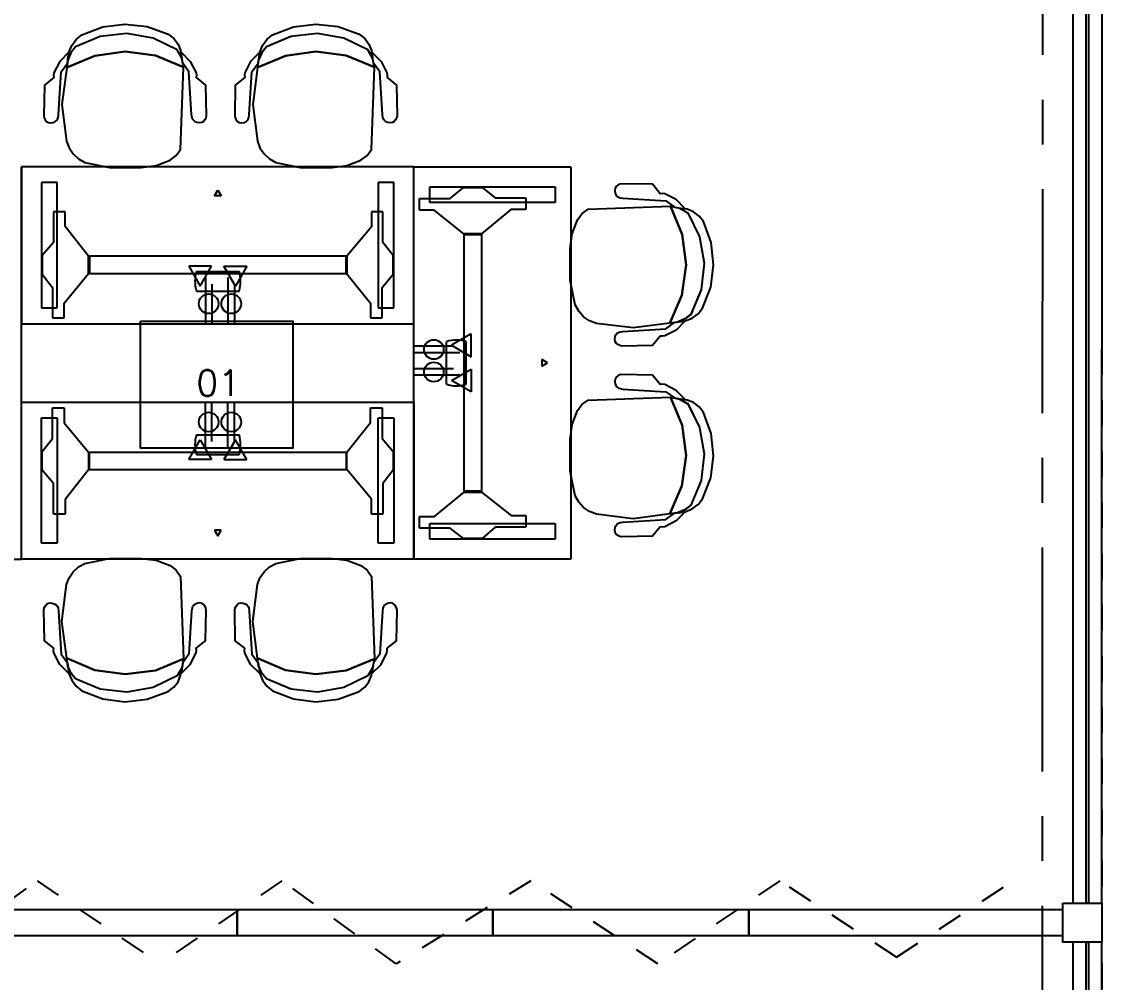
# Model space of a CAD drawing. Extents: x -4 to 325, y -1 to 181.
# Drawn here: x 16.867 to 21.098, y 18.891 to 22.645 of the extents above; entities that cross this region are included whole.
import ezdxf
from ezdxf.enums import TextEntityAlignment as Align

# ---------------------------------------------------------------- set-up
doc = ezdxf.new("R2010")
doc.units = 0
doc.header["$LTSCALE"] = 0.7
doc.header["$MEASUREMENT"] = 0
for name, pattern in [('REC4_A1-00_PLANTA GENERAL$0$X-PP$0$AXA-PP-PB$0$AXA-PP-PB$0$DEMO', [0.2, 0.1, -0.1]), ('REC4_A1-00_PLANTA GENERAL$0$X-RC$0$REC4-PP$0$AXA-PP-PB$0$AXA-PP-PB$0$DEMO', [0.2, 0.1, -0.1]), ('REC4_A1-00_PLANTA GENERAL$0$X-RC$0$X-PP$0$AXA-PP-PB$0$AXA-PP-PB$0$DEMO', [0.2, 0.1, -0.1]), ('REC4_A1-00_PLANTA GENERAL$1$X-BB$0$CENTER', [2, 1.25, -0.25, 0.25, -0.25]), ('X-BB$0$HIDDEN2', [0.1875, 0.125, -0.0625])]:
    doc.linetypes.add(name, pattern=pattern)
doc.layers.get('0').update_dxf_attribs({"linetype": 'CONTINUOUS'})
for name, color, linetype in [('REC4_A1-00_PLANTA GENERAL$0$PP$0$I-EQPM-MOVE', 253, 'CONTINUOUS'), ('REC4_A1-00_PLANTA GENERAL$0$PP$0$I-FLOR-RAIS', 253, 'CONTINUOUS'), ('REC4_A1-00_PLANTA GENERAL$0$X-RC$0$REC4-PP$0$I-FLOR-RAIS', 8, 'CONTINUOUS'), ('REC4_A1-00_PLANTA GENERAL$0$X-RC$0$X-PP$0$I-FLOR-RAIS', 253, 'CONTINUOUS'), ('REC4_A1-00_PLANTA GENERAL$1$BB$0$A-GRID', 251, 'REC4_A1-00_PLANTA GENERAL$1$X-BB$0$CENTER'), ('REC4_A1-00_PLANTA GENERAL$1$FN$0$I-FURN-FREE', 1, 'CONTINUOUS'), ('REC4_A1-00_PLANTA GENERAL$1$PP$0$I-CANCELERIA', 253, 'CONTINUOUS'), ('REC4_A1-00_PLANTA GENERAL$1$PP$0$I-GLAZ', 253, 'CONTINUOUS')]:
    doc.layers.add(name, color=color, linetype=linetype)
doc.styles.add('REC4_A1-00_PLANTA GENERAL$0$X-FN$0$ARIAL', font='arial.ttf')
doc.styles.add('ROMANS', font='romans.shx', dxfattribs={"width": 0.75})

# ---------------------------------------------------------------- blocks, each defined once
blk = doc.blocks.new('REC4_A1-00_PLANTA GENERAL', base_point=(3911.2412, -3265.1096))
at = {"layer": 'REC4_A1-00_PLANTA GENERAL$1$BB$0$A-GRID'}
h = blk.add_hatch(dxfattribs=at)
h.set_pattern_fill('ANSI31', color=8, scale=0.53)
h.set_pattern_definition([(45, (0.03352, 0.020166), (-0.046845824, 0.046845824), [])])
h.paths.add_polyline_path([(1.5678, 35.8547), (1.2166, 35.8547), (1.2166, 35.4908), (1.5678, 35.4908)])
h.paths.add_polyline_path([(8.0551, 35.8047), (7.7553, 35.8047), (7.7553, 35.5143), (8.0551, 35.5143)])
h.paths.add_polyline_path([(14.5753, 35.809), (14.2754, 35.809), (14.2754, 35.5187), (14.5753, 35.5187)])
h.paths.add_polyline_path([(21.0466, 35.804), (20.7468, 35.804), (20.7468, 35.5137), (21.0466, 35.5137)])
edge = h.paths.add_edge_path()
edge.add_arc((27.4259, 35.604), 0.1568, 0, 360)
h.paths.add_polyline_path([(34.1147, 35.7939), (33.8148, 35.7939), (33.8148, 35.5036), (34.1147, 35.5036)])
h.paths.add_polyline_path([(40.5576, 35.789), (40.2578, 35.789), (40.2578, 35.4986), (40.5576, 35.4986)])
edge = h.paths.add_edge_path()
edge.add_arc((46.9701, 35.6385), 0.2128, 0, 360)
edge = h.paths.add_edge_path()
edge.add_arc((33.9335, 29.5702), 0.1716, 0, 360)
h.paths.add_polyline_path([(1.5768, 29.8317), (1.2256, 29.8317), (1.2256, 29.4678), (1.5768, 29.4678)])
h.paths.add_polyline_path([(8.0508, 29.7868), (7.75, 29.7868), (7.75, 29.4871), (8.0508, 29.4871)])
h.paths.add_polyline_path([(14.3851, 29.7988), (14.2624, 29.7988), (14.2624, 29.4991), (14.3821, 29.4991)])
h.paths.add_polyline_path([(14.5632, 29.7988), (14.3851, 29.7988), (14.3821, 29.4991), (14.5632, 29.4991)])
h.paths.add_polyline_path([(21.1221, 29.5527), (20.7989, 29.5517), (20.7989, 29.3933), (21.1221, 29.3933)])
h.paths.add_polyline_path([(21.1221, 29.8224), (21.0453, 29.8224), (20.7989, 29.8217), (20.7989, 29.5517), (21.1221, 29.5527)])
h.paths.add_polyline_path([(27.542, 29.7729), (27.2913, 29.7729), (27.2913, 29.5231), (27.542, 29.5231)])
h.paths.add_polyline_path([(40.5264, 29.7716), (40.2757, 29.7716), (40.2757, 29.5218), (40.5264, 29.5218)])
h.paths.add_polyline_path([(47.0764, 29.8019), (46.7664, 29.8019), (46.7664, 29.4919), (47.0764, 29.4919)])
h.paths.add_polyline_path([(1.565, 23.8478), (1.2138, 23.8478), (1.2138, 23.4839), (1.565, 23.4839)])
h.paths.add_polyline_path([(7.9956, 23.8084), (7.6948, 23.8084), (7.6948, 23.5086), (7.9956, 23.5086)])
h.paths.add_polyline_path([(14.5958, 23.8058), (14.2249, 23.8067), (14.2249, 23.507), (14.5929, 23.5061)])
h.paths.add_polyline_path([(14.5258, 23.8058), (14.5958, 23.8058), (14.5929, 23.5061), (14.5258, 23.5061)], flags=16)
h.paths.add_polyline_path([(27.5327, 23.7392), (27.282, 23.7392), (27.282, 23.4894), (27.5327, 23.4894)])
edge = h.paths.add_edge_path()
edge.add_arc((33.9155, 23.6003), 0.1566, 0, 360)
h.paths.add_polyline_path([(40.5198, 23.6763), (40.2691, 23.6763), (40.2691, 23.4631), (40.5198, 23.4631)])
h.paths.add_polyline_path([(40.5198, 23.7129), (40.269, 23.7129), (40.269, 23.6763), (40.5198, 23.6763)])
h.paths.add_polyline_path([(47.0605, 23.6763), (46.8098, 23.6763), (46.8098, 23.4498), (47.0605, 23.4498)])
h.paths.add_polyline_path([(47.0605, 23.6997), (46.8098, 23.6997), (46.8098, 23.6763), (47.0605, 23.6763)])
h.paths.add_polyline_path([(1.5458, 17.8473), (1.1946, 17.8473), (1.1946, 17.4834), (1.5458, 17.4834)])
h.paths.add_polyline_path([(8.0633, 17.8071), (7.7625, 17.8071), (7.7625, 17.5074), (8.0633, 17.5074)])
h.paths.add_polyline_path([(14.4343, 17.7919), (14.3217, 17.7919), (14.3217, 17.4921), (14.4285, 17.4921)])
h.paths.add_polyline_path([(14.6226, 17.7919), (14.4343, 17.7919), (14.4285, 17.4921), (14.6226, 17.4921)])
h.paths.add_polyline_path([(27.5235, 17.756), (27.2727, 17.756), (27.2727, 17.5062), (27.5235, 17.5062)])
edge = h.paths.add_edge_path()
edge.add_arc((33.905, 17.5767), 0.1574, 0, 360)
h.paths.add_polyline_path([(40.5132, 17.7384), (40.3113, 17.7384), (40.3113, 17.5259), (40.5132, 17.5259)])
h.paths.add_polyline_path([(40.3113, 17.7384), (40.2625, 17.7384), (40.2625, 17.4886), (40.5132, 17.4886), (40.5132, 17.5259), (40.3113, 17.5259)])
h.paths.add_polyline_path([(47.0683, 17.7542), (46.7674, 17.7542), (46.7674, 17.5259), (47.0683, 17.5259)])
h.paths.add_polyline_path([(47.0683, 17.5259), (46.7674, 17.5259), (46.7674, 17.4544), (47.0683, 17.4544)])
h.paths.add_polyline_path([(1.5739, 11.86), (1.2227, 11.86), (1.2227, 11.4962), (1.5739, 11.4962)])
h.paths.add_polyline_path([(8.0659, 11.8138), (7.765, 11.8138), (7.765, 11.514), (8.0659, 11.514)])
h.paths.add_polyline_path([(14.5258, 11.7988), (14.2249, 11.7988), (14.2249, 11.499), (14.5258, 11.499)])
h.paths.add_polyline_path([(21.0742, 11.6829), (20.7512, 11.6844), (20.7512, 11.4144), (21.0742, 11.4144)])
h.paths.add_polyline_path([(21.0742, 11.7656), (20.7512, 11.7656), (20.7512, 11.6844), (21.0742, 11.6829)])
h.paths.add_polyline_path([(27.5142, 11.7439), (27.2635, 11.7439), (27.2635, 11.4941), (27.5142, 11.4941)])
edge = h.paths.add_edge_path()
edge.add_arc((33.8803, 11.59), 0.1553, 0, 360)
h.paths.add_polyline_path([(40.5065, 11.7154), (40.2558, 11.7154), (40.2558, 11.464), (40.5065, 11.464)])
h.paths.add_polyline_path([(47.0258, 11.6987), (46.775, 11.6987), (46.775, 11.4489), (47.0258, 11.4489)])
h.paths.add_polyline_path([(1.5513, 5.8383), (1.2001, 5.8383), (1.2001, 5.4744), (1.5513, 5.4744)])
h.paths.add_polyline_path([(8.0395, 5.7813), (7.7676, 5.7813), (7.7676, 5.4815), (8.0395, 5.4815)])
h.paths.add_polyline_path([(8.0685, 5.7813), (8.0395, 5.7813), (8.0395, 5.4815), (8.0685, 5.4815)])
h.paths.add_polyline_path([(14.5132, 5.7555), (14.2123, 5.7555), (14.2123, 5.4558), (14.5132, 5.4558)])
h.paths.add_polyline_path([(21.0084, 5.7048), (20.7577, 5.7048), (20.7577, 5.455), (21.0084, 5.455)])
h.paths.add_polyline_path([(27.5299, 5.7035), (27.229, 5.7035), (27.229, 5.4037), (27.5299, 5.4037)])
h.paths.add_polyline_path([(34.0162, 5.6528), (33.7655, 5.6528), (33.7655, 5.403), (34.0162, 5.403)])
h.paths.add_polyline_path([(40.4672, 5.6155), (40.2072, 5.6155), (40.2072, 5.3555), (40.4672, 5.3555)])
edge = h.paths.add_edge_path()
edge.add_arc((46.8827, 5.476), 0.1877, 0, 360)
blk.add_lwpolyline([(20.9361, 19.2004), (21.0885, 19.2004), (21.0885, 19.048), (20.9361, 19.048), (20.9361, 19.2004)])
at = {"layer": 'REC4_A1-00_PLANTA GENERAL$0$PP$0$I-EQPM-MOVE'}
for points in [[(16.7088, 19.0742), (17.7088, 19.0742), (17.7088, 19.1742), (16.7088, 19.1742)], [(17.7088, 19.0742), (18.7088, 19.0742), (18.7088, 19.1742), (17.7088, 19.1742)], [(18.7088, 19.0742), (19.7088, 19.0742), (19.7088, 19.1742), (18.7088, 19.1742)], [(19.7088, 19.0742), (20.9361, 19.0742), (20.9361, 19.1742), (19.7088, 19.1742)]]:
    blk.add_lwpolyline(points, close=True, dxfattribs=at)
at = {"layer": 'REC4_A1-00_PLANTA GENERAL$0$PP$0$I-FLOR-RAIS', "linetype": 'REC4_A1-00_PLANTA GENERAL$0$X-PP$0$AXA-PP-PB$0$AXA-PP-PB$0$DEMO'}
blk.add_line((21.0886, 14.6655), (21.0886, 23.4837, 1.8224), dxfattribs=at)
at = {"layer": 'REC4_A1-00_PLANTA GENERAL$0$X-RC$0$REC4-PP$0$I-FLOR-RAIS', "linetype": 'REC4_A1-00_PLANTA GENERAL$0$X-RC$0$REC4-PP$0$AXA-PP-PB$0$AXA-PP-PB$0$DEMO'}
for points in [[(15.4593, 18.963), (15.9553, 19.288), (16.4814, 18.963), (16.9278, 19.288), (17.4061, 18.963)], [(19.3529, 18.963), (18.8569, 19.288), (18.3308, 18.963), (17.8844, 19.288), (17.4061, 18.963)], [(20.2853, 18.9892), (19.8294, 19.288), (19.3529, 18.963), (18.8569, 19.288), (18.3308, 18.963)], [(20.2853, 18.9892), (20.7413, 19.288)]]:
    blk.add_lwpolyline(points, dxfattribs=at)
at = {"layer": 'REC4_A1-00_PLANTA GENERAL$0$X-RC$0$X-PP$0$I-FLOR-RAIS', "linetype": 'REC4_A1-00_PLANTA GENERAL$0$X-RC$0$X-PP$0$AXA-PP-PB$0$AXA-PP-PB$0$DEMO'}
for points in [[(15.4593, 18.963), (15.9553, 19.288), (16.4814, 18.963), (16.9278, 19.288), (17.4061, 18.963)], [(15.4593, 18.963), (15.9553, 19.288), (16.4814, 18.963), (16.9278, 19.288), (17.4061, 18.963)], [(19.3529, 18.963), (18.8569, 19.288), (18.3308, 18.963), (17.8844, 19.288), (17.4061, 18.963)], [(19.3529, 18.963), (18.8569, 19.288), (18.3308, 18.963), (17.8844, 19.288), (17.4061, 18.963)], [(20.2853, 18.9892), (19.8294, 19.288), (19.3529, 18.963), (18.8569, 19.288), (18.3308, 18.963)], [(20.2853, 18.9892), (19.8294, 19.288), (19.3529, 18.963), (18.8569, 19.288), (18.3308, 18.963)], [(20.2853, 18.9892), (20.7413, 19.288)], [(20.2853, 18.9892), (20.7413, 19.288)]]:
    blk.add_lwpolyline(points, dxfattribs=at)
at = {"layer": 'REC4_A1-00_PLANTA GENERAL$1$BB$0$A-GRID'}
blk.add_lwpolyline([(20.8501, -1.2847), (20.8628, 43.0092)], dxfattribs=at)
at = {"layer": 'REC4_A1-00_PLANTA GENERAL$1$FN$0$I-FURN-FREE'}
for p, q in [((16.8672, 20.5452), (16.8672, 22.0779)), ((16.8672, 22.0779), (16.8672, 21.4648)), ((18.3999, 22.0779), (16.8672, 22.0779)), ((18.3999, 21.4648), (18.3999, 22.0779)), ((18.3999, 20.5452), (18.3999, 22.0779)), ((18.3999, 22.0779), (19.0129, 22.0779)), ((19.0129, 22.0779), (19.0129, 20.5452)), ((16.9451, 22.0162), (16.9451, 21.5265)), ((17.0064, 22.0162), (16.9451, 22.0162)), ((17.0064, 21.5265), (17.0064, 22.0162)), ((18.2607, 22.0162), (18.2607, 21.5265)), ((18.322, 22.0162), (18.2607, 22.0162)), ((18.2607, 22.0162), (18.2607, 22.0162)), ((18.322, 21.5265), (18.322, 22.0162)), ((18.4616, 21.9387), (18.4616, 22)), ((18.4616, 22), (18.9513, 22)), ((18.9513, 22), (18.9513, 21.9387)), ((17.6208, 21.9647), (17.6335, 21.9868)), ((17.6463, 21.9647), (17.6208, 21.9647)), ((17.6335, 21.9868), (17.6463, 21.9647)), ((18.5418, 21.9538), (18.5934, 21.9972)), ((18.5934, 21.9972), (18.6662, 21.9972)), ((18.6662, 21.9972), (18.7178, 21.9571)), ((18.7178, 21.9571), (18.8373, 21.9571)), ((18.8373, 21.9571), (18.8373, 21.9116)), ((18.4222, 21.9083), (18.4222, 21.9538)), ((18.4222, 21.9538), (18.5418, 21.9538)), ((18.9513, 21.9387), (18.4616, 21.9387)), ((18.9513, 21.9387), (18.9513, 21.9387)), ((17.0368, 21.9023), (16.9913, 21.9023)), ((16.9913, 21.9023), (16.9913, 21.7827)), ((17.0368, 21.8448), (17.0368, 21.9023)), ((18.279, 21.9023), (18.2336, 21.9023)), ((18.2336, 21.9023), (18.2336, 21.844)), ((18.279, 21.7827), (18.279, 21.9023)), ((18.4797, 21.9083), (18.4222, 21.9083)), ((18.5952, 21.8161), (18.4797, 21.9083)), ((18.7791, 21.9116), (18.6636, 21.8161)), ((18.8373, 21.9116), (18.7791, 21.9116)), ((17.129, 21.7293), (17.0368, 21.8448)), ((18.2336, 21.844), (18.138, 21.7286)), ((18.6636, 21.8161), (18.5952, 21.8161)), ((18.5957, 20.8102), (18.5957, 21.8129)), ((18.5957, 21.8129), (18.6639, 21.8129)), ((18.6639, 21.8129), (18.6639, 20.8102)), ((16.9913, 21.7827), (16.9479, 21.7311)), ((18.3192, 21.7311), (18.279, 21.7827)), ((16.9479, 21.7311), (16.9479, 21.6583)), ((17.129, 21.6609), (17.129, 21.7293)), ((17.1322, 21.7288), (17.1322, 21.6606)), ((18.1348, 21.7288), (17.1322, 21.7288)), ((18.1348, 21.6606), (18.1348, 21.7288)), ((18.138, 21.7286), (18.138, 21.6601)), ((18.3192, 21.6583), (18.3192, 21.7311)), ((17.0335, 21.5454), (17.129, 21.6609)), ((17.1322, 21.6606), (18.1348, 21.6606)), ((17.6095, 21.6891), (17.5201, 21.6891)), ((17.5201, 21.6891), (17.5648, 21.6117)), ((17.6095, 21.6891), (17.5201, 21.6891)), ((17.5201, 21.6891), (17.5648, 21.6117)), ((17.5505, 21.6692), (17.7166, 21.6692)), ((17.5505, 21.6692), (17.7166, 21.6692)), ((17.5648, 21.6117), (17.6095, 21.6891)), ((17.5648, 21.6117), (17.6095, 21.6891)), ((17.6575, 21.6891), (17.7469, 21.6891)), ((17.7022, 21.6117), (17.6575, 21.6891)), ((17.6575, 21.6891), (17.6575, 21.6891)), ((17.6575, 21.6891), (17.7469, 21.6891)), ((17.7022, 21.6117), (17.6575, 21.6891)), ((17.7469, 21.6891), (17.7022, 21.6117)), ((17.7469, 21.6891), (17.7022, 21.6117)), ((16.9479, 21.6583), (16.988, 21.6067)), ((17.5852, 21.6448), (17.5852, 21.466)), ((17.5852, 21.6448), (17.5852, 21.466)), ((17.6107, 21.6193), (17.6107, 21.466)), ((17.6107, 21.6193), (17.6107, 21.466)), ((17.6733, 21.6448), (17.6733, 21.466)), ((17.6733, 21.6448), (17.6733, 21.466)), ((17.6989, 21.6193), (17.6989, 21.466)), ((17.6989, 21.6193), (17.6989, 21.466)), ((18.138, 21.6601), (18.2303, 21.5447)), ((18.2757, 21.6067), (18.3192, 21.6583)), ((16.988, 21.6067), (16.988, 21.4872)), ((17.5505, 21.5925), (17.7166, 21.5925)), ((17.5505, 21.5925), (17.7166, 21.5925)), ((18.2757, 21.4872), (18.2757, 21.6067)), ((17.0335, 21.4872), (17.0335, 21.5454)), ((18.2303, 21.5447), (18.2303, 21.4872)), ((16.9451, 21.5265), (17.0064, 21.5265)), ((18.2607, 21.5265), (18.322, 21.5265)), ((16.8672, 21.4648), (18.3999, 21.4648)), ((16.988, 21.4872), (17.0335, 21.4872)), ((18.2303, 21.4872), (18.2757, 21.4872)), ((18.6242, 21.425), (18.5468, 21.3803)), ((18.6242, 21.425), (18.5468, 21.3803)), ((18.6242, 21.3356), (18.6242, 21.425)), ((18.6242, 21.3356), (18.6242, 21.425)), ((18.5544, 21.3769), (18.4011, 21.3769)), ((18.5544, 21.3769), (18.4011, 21.3769)), ((18.5276, 21.2285), (18.5276, 21.3946)), ((18.5276, 21.2285), (18.5276, 21.3946)), ((18.5468, 21.3803), (18.6242, 21.3356)), ((18.5468, 21.3803), (18.6242, 21.3356)), ((18.6042, 21.2285), (18.6042, 21.3946)), ((18.6042, 21.2285), (18.6042, 21.3946)), ((18.5799, 21.3514), (18.4011, 21.3514)), ((18.5799, 21.3514), (18.4011, 21.3514)), ((18.6242, 21.3356), (18.6242, 21.3356)), ((18.9218, 21.3116), (18.8997, 21.3243)), ((18.8997, 21.3243), (18.8997, 21.2988)), ((18.5544, 21.2888), (18.4011, 21.2888)), ((18.5544, 21.2888), (18.4011, 21.2888)), ((18.5468, 21.2429), (18.6242, 21.2876)), ((18.5468, 21.2429), (18.6242, 21.2876)), ((18.6242, 21.2876), (18.6242, 21.1981)), ((18.6242, 21.2876), (18.6242, 21.1981)), ((18.8997, 21.2988), (18.9218, 21.3116)), ((18.5799, 21.2632), (18.4011, 21.2632)), ((18.5799, 21.2632), (18.4011, 21.2632)), ((18.6242, 21.1981), (18.5468, 21.2429)), ((18.6242, 21.1981), (18.5468, 21.2429)), ((16.8672, 20.5452), (16.8672, 21.1583)), ((16.8672, 21.1583), (18.3999, 21.1583)), ((17.5852, 20.9783), (17.5852, 21.1571)), ((17.5852, 20.9783), (17.5852, 21.1571)), ((17.6107, 21.0038), (17.6107, 21.1571)), ((17.6107, 21.0038), (17.6107, 21.1571)), ((17.6733, 20.9783), (17.6733, 21.1571)), ((17.6733, 20.9783), (17.6733, 21.1571)), ((17.6989, 21.0038), (17.6989, 21.1571)), ((17.6989, 21.0038), (17.6989, 21.1571)), ((18.3999, 21.1583), (18.3999, 20.5452)), ((16.988, 21.0164), (16.988, 21.1359)), ((16.988, 21.1359), (17.0335, 21.1359)), ((17.0335, 21.1359), (17.0335, 21.0777)), ((18.2303, 21.0785), (18.2303, 21.1359)), ((18.2303, 21.1359), (18.2757, 21.1359)), ((18.2757, 21.1359), (18.2757, 21.0164)), ((16.9451, 20.6069), (16.9451, 21.0966)), ((16.9451, 21.0966), (17.0064, 21.0966)), ((17.0064, 21.0966), (17.0064, 20.6069)), ((17.0335, 21.0777), (17.129, 20.9622)), ((18.138, 20.963), (18.2303, 21.0785)), ((18.2607, 20.6069), (18.2607, 21.0966)), ((18.2607, 21.0966), (18.322, 21.0966)), ((18.322, 21.0966), (18.322, 20.6069)), ((17.5505, 21.0306), (17.7166, 21.0306)), ((17.5505, 21.0306), (17.7166, 21.0306)), ((16.9479, 20.9648), (16.988, 21.0164)), ((17.5201, 20.934), (17.5648, 21.0114)), ((17.5201, 20.934), (17.5648, 21.0114)), ((17.5648, 21.0114), (17.6095, 20.934)), ((17.5648, 21.0114), (17.6095, 20.934)), ((17.7022, 21.0114), (17.6575, 20.934)), ((17.7022, 21.0114), (17.6575, 20.934)), ((17.7469, 20.934), (17.7022, 21.0114)), ((17.7469, 20.934), (17.7022, 21.0114)), ((18.2757, 21.0164), (18.3192, 20.9648)), ((16.9479, 20.892), (16.9479, 20.9648)), ((17.129, 20.9622), (17.129, 20.8938)), ((17.1322, 20.8943), (17.1322, 20.9625)), ((17.1322, 20.9625), (18.1348, 20.9625)), ((17.5505, 20.9539), (17.7166, 20.9539)), ((17.5505, 20.9539), (17.7166, 20.9539)), ((18.1348, 20.9625), (18.1348, 20.8943)), ((18.138, 20.8945), (18.138, 20.963)), ((18.3192, 20.9648), (18.3192, 20.892)), ((17.6095, 20.934), (17.5201, 20.934)), ((17.6095, 20.934), (17.5201, 20.934)), ((17.6575, 20.934), (17.7469, 20.934)), ((17.6575, 20.934), (17.6575, 20.934)), ((17.6575, 20.934), (17.7469, 20.934)), ((16.9913, 20.8404), (16.9479, 20.892)), ((17.129, 20.8938), (17.0368, 20.7783)), ((18.1348, 20.8943), (17.1322, 20.8943)), ((18.2336, 20.7791), (18.138, 20.8945)), ((18.3192, 20.892), (18.279, 20.8404)), ((16.9913, 20.7208), (16.9913, 20.8404)), ((18.279, 20.8404), (18.279, 20.7208)), ((17.0368, 20.7783), (17.0368, 20.7208)), ((18.2336, 20.7208), (18.2336, 20.7791)), ((18.4805, 20.7115), (18.5959, 20.807)), ((18.6639, 20.8102), (18.5957, 20.8102)), ((18.5959, 20.807), (18.6644, 20.807)), ((18.6644, 20.807), (18.7799, 20.7148)), ((17.0368, 20.7208), (16.9913, 20.7208)), ((18.279, 20.7208), (18.2336, 20.7208)), ((18.4222, 20.666), (18.4222, 20.7115)), ((18.4222, 20.7115), (18.4805, 20.7115)), ((18.7799, 20.7148), (18.8373, 20.7148)), ((18.8373, 20.7148), (18.8373, 20.6694)), ((17.6463, 20.6585), (17.6208, 20.6585)), ((17.6208, 20.6585), (17.6335, 20.6363)), ((17.6335, 20.6363), (17.6463, 20.6585)), ((18.5418, 20.666), (18.4222, 20.666)), ((18.4616, 20.6231), (18.4616, 20.6844)), ((18.4616, 20.6844), (18.9513, 20.6844)), ((18.5934, 20.6259), (18.5418, 20.666)), ((18.7178, 20.6694), (18.6662, 20.6259)), ((18.8373, 20.6694), (18.7178, 20.6694)), ((18.9513, 20.6844), (18.9513, 20.6231)), ((17.0064, 20.6069), (16.9451, 20.6069)), ((18.322, 20.6069), (18.2607, 20.6069)), ((18.9513, 20.6231), (18.4616, 20.6231)), ((18.6662, 20.6259), (18.5934, 20.6259)), ((16.2541, 20.5452), (16.8672, 20.5452)), ((18.3999, 20.5452), (16.8672, 20.5452)), ((19.0129, 20.5452), (18.3999, 20.5452))]:
    blk.add_line(p, q, dxfattribs=at)
for points in [[(17.0482, 22.497), (17.0521, 22.5253), (17.0629, 22.5519), (17.0798, 22.5749), (17.1019, 22.5932), (17.1838, 22.6246), (17.2708, 22.6358), (17.3579, 22.626), (17.4403, 22.5958), (17.4618, 22.5793), (17.4783, 22.5578), (17.4885, 22.5327), (17.4918, 22.5058), (17.4745, 22.5346), (17.3808, 22.5806), (17.278, 22.5986), (17.1743, 22.587), (17.0779, 22.5468), (17.0598, 22.5238), (17.0482, 22.497)], [(17.789, 22.4655), (17.8988, 22.5121), (18.017, 22.5284), (18.1354, 22.5132), (18.2456, 22.4675), (18.2381, 22.5031), (18.22, 22.5346), (18.1263, 22.5806), (18.0234, 22.5985), (17.9196, 22.5868), (17.8233, 22.5465), (17.805, 22.5228), (17.7933, 22.4952), (17.789, 22.4655)], [(17.4999, 22.4675), (17.3897, 22.5132), (17.2714, 22.5284), (17.1531, 22.5121), (17.0433, 22.4655), (17.0247, 22.3218), (17.0426, 22.178), (17.0527, 22.1516), (17.0687, 22.1282), (17.0896, 22.1091), (17.1143, 22.0954), (17.2101, 22.0757), (17.3346, 22.0757), (17.3928, 22.0828), (17.4475, 22.1039), (17.4711, 22.1216), (17.4883, 22.1458), (17.4999, 22.4675)], [(18.2456, 22.4675), (18.1354, 22.5132), (18.017, 22.5284), (17.8988, 22.5121), (17.789, 22.4655), (17.7704, 22.3218), (17.7882, 22.178), (17.7983, 22.1516), (17.8143, 22.1282), (17.8352, 22.1091), (17.86, 22.0954), (17.9557, 22.0757), (18.0803, 22.0757), (18.1384, 22.0828), (18.1931, 22.1039), (18.2168, 22.1216), (18.2339, 22.1458), (18.2456, 22.4675)], [(19.4025, 21.9236), (19.4482, 21.8134), (19.4635, 21.695), (19.4472, 21.5768), (19.4005, 21.467), (19.2568, 21.4484), (19.1131, 21.4662), (19.0866, 21.4764), (19.0632, 21.4923), (19.0441, 21.5133), (19.0304, 21.538), (19.0107, 21.6337), (19.0107, 21.7583), (19.0179, 21.8164), (19.0389, 21.8711), (19.0567, 21.8948), (19.0809, 21.912), (19.4025, 21.9236)], [(19.4005, 21.467), (19.4472, 21.5768), (19.4635, 21.695), (19.4482, 21.8134), (19.4025, 21.9236), (19.4381, 21.9161), (19.4696, 21.898), (19.5157, 21.8043), (19.5336, 21.7014), (19.5219, 21.5976), (19.4816, 21.5013), (19.4578, 21.483), (19.4302, 21.4713), (19.4005, 21.467)], [(19.4025, 21.178), (19.4482, 21.0677), (19.4635, 20.9494), (19.4472, 20.8312), (19.4005, 20.7213), (19.2568, 20.7027), (19.1131, 20.7206), (19.0866, 20.7307), (19.0632, 20.7467), (19.0441, 20.7676), (19.0304, 20.7924), (19.0107, 20.8881), (19.0107, 21.0126), (19.0179, 21.0708), (19.0389, 21.1255), (19.0567, 21.1492), (19.0809, 21.1663), (19.4025, 21.178)], [(19.432, 20.7262), (19.4604, 20.7302), (19.4869, 20.7409), (19.51, 20.7579), (19.5282, 20.7799), (19.5597, 20.8618), (19.5708, 20.9488), (19.561, 21.036), (19.5309, 21.1183), (19.5144, 21.1398), (19.4929, 21.1563), (19.4678, 21.1665), (19.4409, 21.1698), (19.4697, 21.1526), (19.5157, 21.0589), (19.5336, 20.956), (19.5221, 20.8523), (19.4819, 20.756), (19.4589, 20.7379), (19.432, 20.7262)], [(17.4999, 20.1556), (17.3897, 20.1099), (17.2714, 20.0947), (17.1531, 20.111), (17.0433, 20.1576), (17.0247, 20.3013), (17.0426, 20.4451), (17.0527, 20.4715), (17.0687, 20.4949), (17.0896, 20.514), (17.1143, 20.5278), (17.2101, 20.5474), (17.3346, 20.5474), (17.3928, 20.5403), (17.4475, 20.5193), (17.4711, 20.5015), (17.4883, 20.4773), (17.4999, 20.1556)], [(18.2456, 20.1556), (18.1354, 20.1099), (18.017, 20.0947), (17.8988, 20.111), (17.789, 20.1576), (17.7704, 20.3013), (17.7882, 20.4451), (17.7983, 20.4715), (17.8143, 20.4949), (17.8352, 20.514), (17.86, 20.5278), (17.9557, 20.5474), (18.0803, 20.5474), (18.1384, 20.5403), (18.1931, 20.5193), (18.2168, 20.5015), (18.2339, 20.4773), (18.2456, 20.1556)], [(17.789, 20.1576), (17.8988, 20.111), (18.017, 20.0947), (18.1354, 20.1099), (18.2456, 20.1556), (18.2381, 20.1201), (18.22, 20.0885), (18.1263, 20.0425), (18.0234, 20.0246), (17.9196, 20.0363), (17.8233, 20.0766), (17.805, 20.1003), (17.7933, 20.128), (17.789, 20.1576)], [(17.0482, 20.1261), (17.0521, 20.0978), (17.0629, 20.0712), (17.0798, 20.0482), (17.1019, 20.0299), (17.1838, 19.9985), (17.2708, 19.9873), (17.3579, 19.9971), (17.4403, 20.0273), (17.4618, 20.0438), (17.4783, 20.0653), (17.4885, 20.0904), (17.4918, 20.1173), (17.4745, 20.0885), (17.3808, 20.0425), (17.278, 20.0245), (17.1743, 20.0361), (17.0779, 20.0763), (17.0598, 20.0993), (17.0482, 20.1261)]]:
    blk.add_lwpolyline(points, dxfattribs=at)
for points in [[(17.7939, 22.497), (17.7978, 22.5253), (17.8085, 22.5519), (17.8255, 22.5749), (17.8476, 22.5932), (17.9294, 22.6246), (18.0164, 22.6358), (18.1036, 22.626), (18.1859, 22.5958), (18.2075, 22.5793), (18.2239, 22.5578), (18.2342, 22.5327), (18.2375, 22.5058), (18.2202, 22.5346), (18.1265, 22.5806), (18.0237, 22.5986), (17.9199, 22.587), (17.8236, 22.5468), (17.8055, 22.5238), (17.7939, 22.497)], [(17.0433, 22.4655), (17.1531, 22.5121), (17.2714, 22.5284), (17.3897, 22.5132), (17.4999, 22.4675), (17.4925, 22.5031), (17.4743, 22.5346), (17.3806, 22.5806), (17.2777, 22.5985), (17.174, 22.5868), (17.0777, 22.5465), (17.0593, 22.5228), (17.0476, 22.4952), (17.0433, 22.4655)], [(16.993, 22.4268), (16.9562, 22.3976), (16.9539, 22.2775), (16.9556, 22.2693), (16.9593, 22.2618), (16.9647, 22.2555), (16.9715, 22.2507), (16.9812, 22.2497), (16.9908, 22.2515), (16.9972, 22.2541), (17.0027, 22.2584), (17.0068, 22.264), (17.0093, 22.2705), (17.011, 22.2808), (17.0212, 22.4495), (17.0458, 22.4835), (17.0521, 22.5254), (17.0164, 22.4899), (16.9932, 22.4452), (16.9921, 22.4361), (16.993, 22.4269), (16.993, 22.4268)], [(17.5493, 22.4268), (17.5861, 22.3976), (17.5883, 22.2775), (17.5866, 22.2693), (17.5829, 22.2618), (17.5775, 22.2555), (17.5707, 22.2507), (17.561, 22.2497), (17.5515, 22.2515), (17.545, 22.2541), (17.5396, 22.2584), (17.5354, 22.264), (17.533, 22.2705), (17.5313, 22.2808), (17.521, 22.4495), (17.4964, 22.4835), (17.4901, 22.5254), (17.5259, 22.4899), (17.5491, 22.4452), (17.5501, 22.4361), (17.5492, 22.4269), (17.5493, 22.4268)], [(17.7387, 22.4268), (17.7018, 22.3976), (17.6996, 22.2775), (17.7013, 22.2693), (17.705, 22.2618), (17.7104, 22.2555), (17.7172, 22.2507), (17.7269, 22.2497), (17.7364, 22.2515), (17.7429, 22.2541), (17.7483, 22.2584), (17.7525, 22.264), (17.7549, 22.2705), (17.7566, 22.2808), (17.7669, 22.4495), (17.7915, 22.4835), (17.7978, 22.5254), (17.762, 22.4899), (17.7388, 22.4452), (17.7378, 22.4361), (17.7387, 22.4269), (17.7387, 22.4268)], [(18.2949, 22.4268), (18.3317, 22.3976), (18.334, 22.2775), (18.3323, 22.2693), (18.3286, 22.2618), (18.3232, 22.2555), (18.3164, 22.2507), (18.3067, 22.2497), (18.2971, 22.2515), (18.2907, 22.2541), (18.2852, 22.2584), (18.2811, 22.264), (18.2786, 22.2705), (18.2769, 22.2808), (18.2667, 22.4495), (18.2421, 22.4835), (18.2358, 22.5254), (18.2715, 22.4899), (18.2947, 22.4452), (18.2958, 22.4361), (18.2949, 22.4269), (18.2949, 22.4268)], [(19.3619, 21.9729), (19.3326, 22.0098), (19.2125, 22.012), (19.2044, 22.0103), (19.1969, 22.0066), (19.1906, 22.0012), (19.1858, 21.9944), (19.1847, 21.9847), (19.1866, 21.9752), (19.1892, 21.9687), (19.1934, 21.9632), (19.199, 21.9591), (19.2055, 21.9567), (19.2159, 21.955), (19.3846, 21.9447), (19.4186, 21.9201), (19.4604, 21.9138), (19.425, 21.9496), (19.3803, 21.9727), (19.3711, 21.9738), (19.3619, 21.9729), (19.3619, 21.9729)], [(19.432, 21.4719), (19.4604, 21.4758), (19.4869, 21.4866), (19.51, 21.5035), (19.5282, 21.5256), (19.5597, 21.6075), (19.5708, 21.6945), (19.561, 21.7816), (19.5309, 21.864), (19.5144, 21.8855), (19.4929, 21.9019), (19.4678, 21.9122), (19.4409, 21.9155), (19.4697, 21.8982), (19.5157, 21.8045), (19.5336, 21.7017), (19.5221, 21.598), (19.4819, 21.5016), (19.4589, 21.4835), (19.432, 21.4719)], [(19.3619, 21.4167), (19.3326, 21.3798), (19.2125, 21.3776), (19.2044, 21.3793), (19.1969, 21.383), (19.1906, 21.3884), (19.1858, 21.3952), (19.1847, 21.4049), (19.1866, 21.4144), (19.1892, 21.4209), (19.1934, 21.4264), (19.199, 21.4305), (19.2055, 21.4329), (19.2159, 21.4346), (19.3846, 21.4449), (19.4186, 21.4695), (19.4604, 21.4758), (19.425, 21.44), (19.3803, 21.4169), (19.3711, 21.4158), (19.3619, 21.4167), (19.3619, 21.4167)], [(19.3619, 21.2273), (19.3326, 21.2641), (19.2125, 21.2664), (19.2044, 21.2646), (19.1969, 21.261), (19.1906, 21.2555), (19.1858, 21.2487), (19.1847, 21.2391), (19.1866, 21.2295), (19.1892, 21.2231), (19.1934, 21.2176), (19.199, 21.2135), (19.2055, 21.211), (19.2159, 21.2093), (19.3846, 21.199), (19.4186, 21.1745), (19.4604, 21.1682), (19.425, 21.2039), (19.3803, 21.2271), (19.3711, 21.2281), (19.3619, 21.2273), (19.3619, 21.2273)], [(19.4005, 20.7213), (19.4472, 20.8312), (19.4635, 20.9494), (19.4482, 21.0677), (19.4025, 21.178), (19.4381, 21.1705), (19.4696, 21.1523), (19.5157, 21.0586), (19.5336, 20.9558), (19.5219, 20.852), (19.4816, 20.7557), (19.4578, 20.7373), (19.4302, 20.7256), (19.4005, 20.7213)], [(19.3619, 20.671), (19.3326, 20.6342), (19.2125, 20.6319), (19.2044, 20.6337), (19.1969, 20.6373), (19.1906, 20.6428), (19.1858, 20.6496), (19.1847, 20.6592), (19.1866, 20.6688), (19.1892, 20.6752), (19.1934, 20.6807), (19.199, 20.6848), (19.2055, 20.6873), (19.2159, 20.689), (19.3846, 20.6992), (19.4186, 20.7238), (19.4604, 20.7301), (19.425, 20.6944), (19.3803, 20.6712), (19.3711, 20.6702), (19.3619, 20.671), (19.3619, 20.671)], [(16.993, 20.1963), (16.9562, 20.2255), (16.9539, 20.3457), (16.9556, 20.3538), (16.9593, 20.3613), (16.9647, 20.3676), (16.9715, 20.3724), (16.9812, 20.3734), (16.9908, 20.3716), (16.9972, 20.369), (17.0027, 20.3647), (17.0068, 20.3591), (17.0093, 20.3526), (17.011, 20.3423), (17.0212, 20.1736), (17.0458, 20.1396), (17.0521, 20.0977), (17.0164, 20.1332), (16.9932, 20.1779), (16.9921, 20.1871), (16.993, 20.1963), (16.993, 20.1963)], [(17.5493, 20.1963), (17.5861, 20.2255), (17.5883, 20.3457), (17.5866, 20.3538), (17.5829, 20.3613), (17.5775, 20.3676), (17.5707, 20.3724), (17.561, 20.3734), (17.5515, 20.3716), (17.545, 20.369), (17.5396, 20.3647), (17.5354, 20.3591), (17.533, 20.3526), (17.5313, 20.3423), (17.521, 20.1736), (17.4964, 20.1396), (17.4901, 20.0977), (17.5259, 20.1332), (17.5491, 20.1779), (17.5501, 20.1871), (17.5492, 20.1963), (17.5493, 20.1963)], [(17.7387, 20.1963), (17.7018, 20.2255), (17.6996, 20.3457), (17.7013, 20.3538), (17.705, 20.3613), (17.7104, 20.3676), (17.7172, 20.3724), (17.7269, 20.3734), (17.7364, 20.3716), (17.7429, 20.369), (17.7483, 20.3647), (17.7525, 20.3591), (17.7549, 20.3526), (17.7566, 20.3423), (17.7669, 20.1736), (17.7915, 20.1396), (17.7978, 20.0977), (17.762, 20.1332), (17.7388, 20.1779), (17.7378, 20.1871), (17.7387, 20.1963), (17.7387, 20.1963)], [(18.2949, 20.1963), (18.3317, 20.2255), (18.334, 20.3457), (18.3323, 20.3538), (18.3286, 20.3613), (18.3232, 20.3676), (18.3164, 20.3724), (18.3067, 20.3734), (18.2971, 20.3716), (18.2907, 20.369), (18.2852, 20.3647), (18.2811, 20.3591), (18.2786, 20.3526), (18.2769, 20.3423), (18.2667, 20.1736), (18.2421, 20.1396), (18.2358, 20.0977), (18.2715, 20.1332), (18.2947, 20.1779), (18.2958, 20.1871), (18.2949, 20.1963), (18.2949, 20.1963)], [(17.0433, 20.1576), (17.1531, 20.111), (17.2714, 20.0947), (17.3897, 20.1099), (17.4999, 20.1556), (17.4925, 20.1201), (17.4743, 20.0885), (17.3806, 20.0425), (17.2777, 20.0246), (17.174, 20.0363), (17.0777, 20.0766), (17.0593, 20.1003), (17.0476, 20.128), (17.0433, 20.1576)], [(17.7939, 20.1261), (17.7978, 20.0978), (17.8085, 20.0712), (17.8255, 20.0482), (17.8476, 20.0299), (17.9294, 19.9985), (18.0164, 19.9873), (18.1036, 19.9971), (18.1859, 20.0273), (18.2075, 20.0438), (18.2239, 20.0653), (18.2342, 20.0904), (18.2375, 20.1173), (18.2202, 20.0885), (18.1265, 20.0425), (18.0237, 20.0245), (17.9199, 20.0361), (17.8236, 20.0763), (17.8055, 20.0993), (17.7939, 20.1261)]]:
    blk.add_lwpolyline(points, close=True, dxfattribs=at)
for centre in [(17.598, 21.5427), (17.598, 21.5427), (17.6861, 21.5427), (17.6861, 21.5427), (18.4777, 21.3641), (18.4777, 21.3641), (18.4777, 21.276), (18.4777, 21.276), (17.598, 21.0804), (17.598, 21.0804), (17.6861, 21.0804), (17.6861, 21.0804)]:
    blk.add_circle(centre, 0.0383, dxfattribs=at)
for centre, start, end in [((17.6623, 21.6309), 161.0754, 198.9246), ((17.6623, 21.6309), 161.0754, 198.9246), ((17.6048, 21.6309), 341.0754, 18.9246), ((17.6048, 21.6309), 341.0754, 18.9246), ((18.5659, 21.2828), 71.0754, 108.9246), ((18.5659, 21.2828), 71.0754, 108.9246), ((18.5659, 21.3403), 251.0754, 288.9246), ((18.5659, 21.3403), 251.0754, 288.9246), ((17.6623, 20.9922), 161.0754, 198.9246), ((17.6623, 20.9922), 161.0754, 198.9246), ((17.6048, 20.9922), 341.0754, 18.9246), ((17.6048, 20.9922), 341.0754, 18.9246)]:
    blk.add_arc(centre, 0.1181, start, end, dxfattribs=at)
at = {"layer": 'REC4_A1-00_PLANTA GENERAL$1$PP$0$I-CANCELERIA'}
for points in [[(21.0885, 19.2004), (21.0886, 23.5324), (20.9743, 23.5324), (20.9742, 19.2004)], [(21.0885, 14.6909), (21.0885, 19.048), (20.9742, 19.048), (20.9742, 14.6909)]]:
    blk.add_lwpolyline(points, close=True, dxfattribs=at)
at = {"layer": 'REC4_A1-00_PLANTA GENERAL$1$PP$0$I-GLAZ'}
for points in [[(21.0269, 23.4824), (21.0359, 23.4824), (21.0359, 19.2004), (21.0269, 19.2004)], [(21.0269, 19.048), (21.0359, 19.048), (21.0359, 14.6909), (21.0269, 14.6909)]]:
    blk.add_lwpolyline(points, close=True, dxfattribs=at)
at = {"layer": 'REC4_A1-00_PLANTA GENERAL$1$FN$0$I-FURN-FREE', "style": 'REC4_A1-00_PLANTA GENERAL$0$X-FN$0$ARIAL', "text_generation_flag": 4}
for tag, p, height in [('ITEXT', (44.0612, 35.3807), 0.0358), ('CAPQT', (44.1235, 34.7232), 0.00704), ('CAPMC', (44.1235, 34.7232), 0.00704), ('CAPMG', (44.1235, 34.7232), 0.00704), ('STYLE', (44.1235, 34.7232), 0.0572), ('STYLE', (44.1235, 34.7232), 0.0572), ('CAPPN', (44.1235, 34.7232), 0.0715), ('L3', (44.1235, 34.7232), 0.0715), ('L1', (44.1235, 34.7232), 0.0715), ('L2', (44.1235, 34.7232), 0.0715)]:
    blk.add_attdef(tag, p, '', height=height, dxfattribs=at)
for tag, p, height, rotation in [('ITEXT', (42.9913, 35.0599), 0.0358, 30), ('ITEXT', (45.1482, 35.1235), 0.0358, 330), ('CAPPN', (43.374, 34.5216), 0.0715, 30), ('STYLE', (43.374, 34.5216), 0.0572, 30), ('STYLE', (43.374, 34.5216), 0.0572, 30), ('L1', (43.374, 34.5216), 0.0715, 30), ('L2', (43.374, 34.5216), 0.0715, 30), ('L3', (43.374, 34.5216), 0.0715, 30), ('CAPMG', (43.374, 34.5216), 0.00704, 30), ('CAPMC', (43.374, 34.5216), 0.00704, 30), ('CAPQT', (43.374, 34.5216), 0.00704, 30), ('CAPMC', (44.8734, 34.523), 0.00704, 330), ('CAPMG', (44.8734, 34.523), 0.00704, 330), ('CAPQT', (44.8734, 34.523), 0.00704, 330), ('L1', (44.8734, 34.523), 0.0715, 330), ('L3', (44.8734, 34.523), 0.0715, 330), ('L2', (44.8734, 34.523), 0.0715, 330), ('CAPPN', (44.8734, 34.523), 0.0715, 330), ('STYLE', (44.8734, 34.523), 0.0572, 330), ('STYLE', (44.8734, 34.523), 0.0572, 330), ('ITEXT', (42.2251, 34.2472), 0.0358, 60), ('ITEXT', (45.9609, 34.3573), 0.0358, 300), ('CAPPN', (42.8256, 33.9723), 0.0715, 60), ('STYLE', (42.8256, 33.9723), 0.0572, 60), ('STYLE', (42.8256, 33.9723), 0.0572, 60), ('L1', (42.8256, 33.9723), 0.0715, 60), ('L2', (42.8256, 33.9723), 0.0715, 60), ('L3', (42.8256, 33.9723), 0.0715, 60), ('CAPMG', (42.8256, 33.9723), 0.00704, 60), ('CAPMC', (42.8256, 33.9723), 0.00704, 60), ('CAPQT', (42.8256, 33.9723), 0.00704, 60), ('CAPMC', (45.4227, 33.9746), 0.00704, 300), ('CAPMG', (45.4227, 33.9746), 0.00704, 300), ('CAPQT', (45.4227, 33.9746), 0.00704, 300), ('L1', (45.4227, 33.9746), 0.0715, 300), ('L3', (45.4227, 33.9746), 0.0715, 300), ('L2', (45.4227, 33.9746), 0.0715, 300), ('CAPPN', (45.4227, 33.9746), 0.0715, 300), ('STYLE', (45.4227, 33.9746), 0.0572, 300), ('STYLE', (45.4227, 33.9746), 0.0572, 300), ('CAPPN', (42.6254, 33.2225), 0.0715, 90), ('STYLE', (42.6254, 33.2225), 0.0572, 90), ('STYLE', (42.6254, 33.2225), 0.0572, 90), ('ITEXT', (41.9679, 33.1602), 0.0358, 90), ('L3', (42.6254, 33.2225), 0.0715, 90), ('L1', (42.6254, 33.2225), 0.0715, 90), ('L2', (42.6254, 33.2225), 0.0715, 90), ('CAPQT', (42.6254, 33.2225), 0.00704, 90), ('CAPMG', (42.6254, 33.2225), 0.00704, 90), ('CAPMC', (42.6254, 33.2225), 0.00704, 90), ('ITEXT', (46.2817, 33.2874), 0.0358, 270), ('CAPPN', (45.6242, 33.2251), 0.0715, 270), ('L3', (45.6242, 33.2251), 0.0715, 270), ('L2', (45.6242, 33.2251), 0.0715, 270), ('L1', (45.6242, 33.2251), 0.0715, 270), ('STYLE', (45.6242, 33.2251), 0.0572, 270), ('STYLE', (45.6242, 33.2251), 0.0572, 270), ('CAPMC', (45.6242, 33.2251), 0.00704, 270), ('CAPMG', (45.6242, 33.2251), 0.00704, 270), ('CAPQT', (45.6242, 33.2251), 0.00704, 270), ('CAPPN', (42.8269, 32.4729), 0.0715, 120), ('STYLE', (42.8269, 32.4729), 0.0572, 120), ('STYLE', (42.8269, 32.4729), 0.0572, 120), ('L1', (42.8269, 32.4729), 0.0715, 120), ('L2', (42.8269, 32.4729), 0.0715, 120), ('L3', (42.8269, 32.4729), 0.0715, 120), ('CAPMG', (42.8269, 32.4729), 0.00704, 120), ('CAPMC', (42.8269, 32.4729), 0.00704, 120), ('CAPQT', (42.8269, 32.4729), 0.00704, 120), ('CAPPN', (45.424, 32.4752), 0.0715, 240), ('STYLE', (45.424, 32.4752), 0.0572, 240), ('STYLE', (45.424, 32.4752), 0.0572, 240), ('L2', (45.424, 32.4752), 0.0715, 240), ('L3', (45.424, 32.4752), 0.0715, 240), ('L1', (45.424, 32.4752), 0.0715, 240), ('CAPMG', (45.424, 32.4752), 0.00704, 240), ('CAPQT', (45.424, 32.4752), 0.00704, 240), ('CAPMC', (45.424, 32.4752), 0.00704, 240), ('ITEXT', (42.2887, 32.0903), 0.0358, 120), ('ITEXT', (46.0245, 32.2004), 0.0358, 240), ('CAPPN', (43.3762, 31.9246), 0.0715, 150), ('STYLE', (43.3762, 31.9246), 0.0572, 150), ('STYLE', (43.3762, 31.9246), 0.0572, 150), ('L1', (43.3762, 31.9246), 0.0715, 150), ('L2', (43.3762, 31.9246), 0.0715, 150), ('L3', (43.3762, 31.9246), 0.0715, 150), ('L2', (44.8757, 31.9259), 0.0715, 210), ('L3', (44.8757, 31.9259), 0.0715, 210), ('L1', (44.8757, 31.9259), 0.0715, 210), ('CAPMG', (43.3762, 31.9246), 0.00704, 150), ('CAPMC', (43.3762, 31.9246), 0.00704, 150), ('CAPQT', (43.3762, 31.9246), 0.00704, 150), ('CAPPN', (44.8757, 31.9259), 0.0715, 210), ('STYLE', (44.8757, 31.9259), 0.0572, 210), ('STYLE', (44.8757, 31.9259), 0.0572, 210), ('CAPMG', (44.8757, 31.9259), 0.00704, 210), ('CAPMC', (44.8757, 31.9259), 0.00704, 210), ('CAPQT', (44.8757, 31.9259), 0.00704, 210), ('CAPPN', (44.1261, 31.7244), 0.0715, 180), ('STYLE', (44.1261, 31.7244), 0.0572, 180), ('STYLE', (44.1261, 31.7244), 0.0572, 180), ('L3', (44.1261, 31.7244), 0.0715, 180), ('L1', (44.1261, 31.7244), 0.0715, 180), ('L2', (44.1261, 31.7244), 0.0715, 180), ('CAPMG', (44.1261, 31.7244), 0.00704, 180), ('CAPMC', (44.1261, 31.7244), 0.00704, 180), ('CAPQT', (44.1261, 31.7244), 0.00704, 180), ('ITEXT', (43.1014, 31.3241), 0.0358, 150), ('ITEXT', (45.2583, 31.3876), 0.0358, 210), ('ITEXT', (44.1884, 31.0669), 0.0358, 180)]:
    blk.add_attdef(tag, p, '', height=height, rotation=rotation, dxfattribs=at)
for tag, p, height, width in [('ITEXT', (44.1112, 34.7804), 0.0286, 0.75), ('PSUT1', (44.1235, 34.7232), 0.0572, 0.65), ('PSUT2', (44.1235, 34.7232), 0.0572, 0.65), ('PSUT3', (44.1235, 34.7232), 0.0572, 0.65)]:
    blk.add_attdef(tag, p, '', height=height, dxfattribs=dict(at, width=width))
for tag, p, height, rotation, width in [('ITEXT', (43.3348, 34.565), 0.0286, 30, 0.75), ('PSUT1', (43.374, 34.5216), 0.0572, 30, 0.65), ('PSUT2', (43.374, 34.5216), 0.0572, 30, 0.65), ('PSUT3', (43.374, 34.5216), 0.0572, 30, 0.65), ('ITEXT', (44.8914, 34.5786), 0.0286, 330, 0.75), ('PSUT1', (44.8734, 34.523), 0.0572, 330, 0.65), ('PSUT2', (44.8734, 34.523), 0.0572, 330, 0.65), ('PSUT3', (44.8734, 34.523), 0.0572, 330, 0.65), ('PSUT1', (42.8256, 33.9723), 0.0572, 60, 0.65), ('PSUT2', (42.8256, 33.9723), 0.0572, 60, 0.65), ('PSUT3', (42.8256, 33.9723), 0.0572, 60, 0.65), ('ITEXT', (42.77, 33.9903), 0.0286, 60, 0.75), ('ITEXT', (45.4661, 34.0138), 0.0286, 300, 0.75), ('PSUT1', (45.4227, 33.9746), 0.0572, 300, 0.65), ('PSUT2', (45.4227, 33.9746), 0.0572, 300, 0.65), ('PSUT3', (45.4227, 33.9746), 0.0572, 300, 0.65), ('PSUT3', (42.6254, 33.2225), 0.0572, 90, 0.65), ('PSUT1', (42.6254, 33.2225), 0.0572, 90, 0.65), ('PSUT2', (42.6254, 33.2225), 0.0572, 90, 0.65), ('ITEXT', (42.5682, 33.2102), 0.0286, 90, 0.75), ('PSUT1', (45.6242, 33.2251), 0.0572, 270, 0.65), ('PSUT2', (45.6242, 33.2251), 0.0572, 270, 0.65), ('PSUT3', (45.6242, 33.2251), 0.0572, 270, 0.65), ('ITEXT', (45.6814, 33.2373), 0.0286, 270, 0.75), ('PSUT2', (42.8269, 32.4729), 0.0572, 120, 0.65), ('PSUT1', (42.8269, 32.4729), 0.0572, 120, 0.65), ('PSUT3', (42.8269, 32.4729), 0.0572, 120, 0.65), ('ITEXT', (42.7835, 32.4337), 0.0286, 120, 0.75), ('PSUT2', (45.424, 32.4752), 0.0572, 240, 0.65), ('PSUT3', (45.424, 32.4752), 0.0572, 240, 0.65), ('PSUT1', (45.424, 32.4752), 0.0572, 240, 0.65), ('ITEXT', (45.4797, 32.4572), 0.0286, 240, 0.75), ('PSUT1', (43.3762, 31.9246), 0.0572, 150, 0.65), ('PSUT2', (43.3762, 31.9246), 0.0572, 150, 0.65), ('PSUT3', (43.3762, 31.9246), 0.0572, 150, 0.65), ('PSUT2', (44.8757, 31.9259), 0.0572, 210, 0.65), ('PSUT3', (44.8757, 31.9259), 0.0572, 210, 0.65), ('PSUT1', (44.8757, 31.9259), 0.0572, 210, 0.65), ('ITEXT', (43.3583, 31.8689), 0.0286, 150, 0.75), ('ITEXT', (44.9149, 31.8825), 0.0286, 210, 0.75), ('PSUT3', (44.1261, 31.7244), 0.0572, 180, 0.65), ('PSUT1', (44.1261, 31.7244), 0.0572, 180, 0.65), ('PSUT2', (44.1261, 31.7244), 0.0572, 180, 0.65), ('ITEXT', (44.1384, 31.6672), 0.0286, 180, 0.75)]:
    blk.add_attdef(tag, p, '', height=height, rotation=rotation, dxfattribs=dict(at, width=width))

msp = doc.modelspace()

# ---------------------------------------------------------------- block references
at = {"linetype": 'X-BB$0$HIDDEN2'}
msp.add_blockref('REC4_A1-00_PLANTA GENERAL', (3911.2412, -3265.1096), dxfattribs=at)

# ---------------------------------------------------------------- next in the draw order: linework, layer by layer
msp.add_lwpolyline([(17.3321, 21.4743), (17.9271, 21.4743), (17.9271, 20.9781), (17.3321, 20.9781)], close=True)

# ---------------------------------------------------------------- next in the draw order: texts
at = {"color": 7, "ltscale": 0.01, "style": 'ROMANS'}
msp.add_text('01', height=0.1, dxfattribs=at).set_placement((17.5498, 21.2334), align=Align.MIDDLE_LEFT)

doc.saveas('drawing.dxf')
